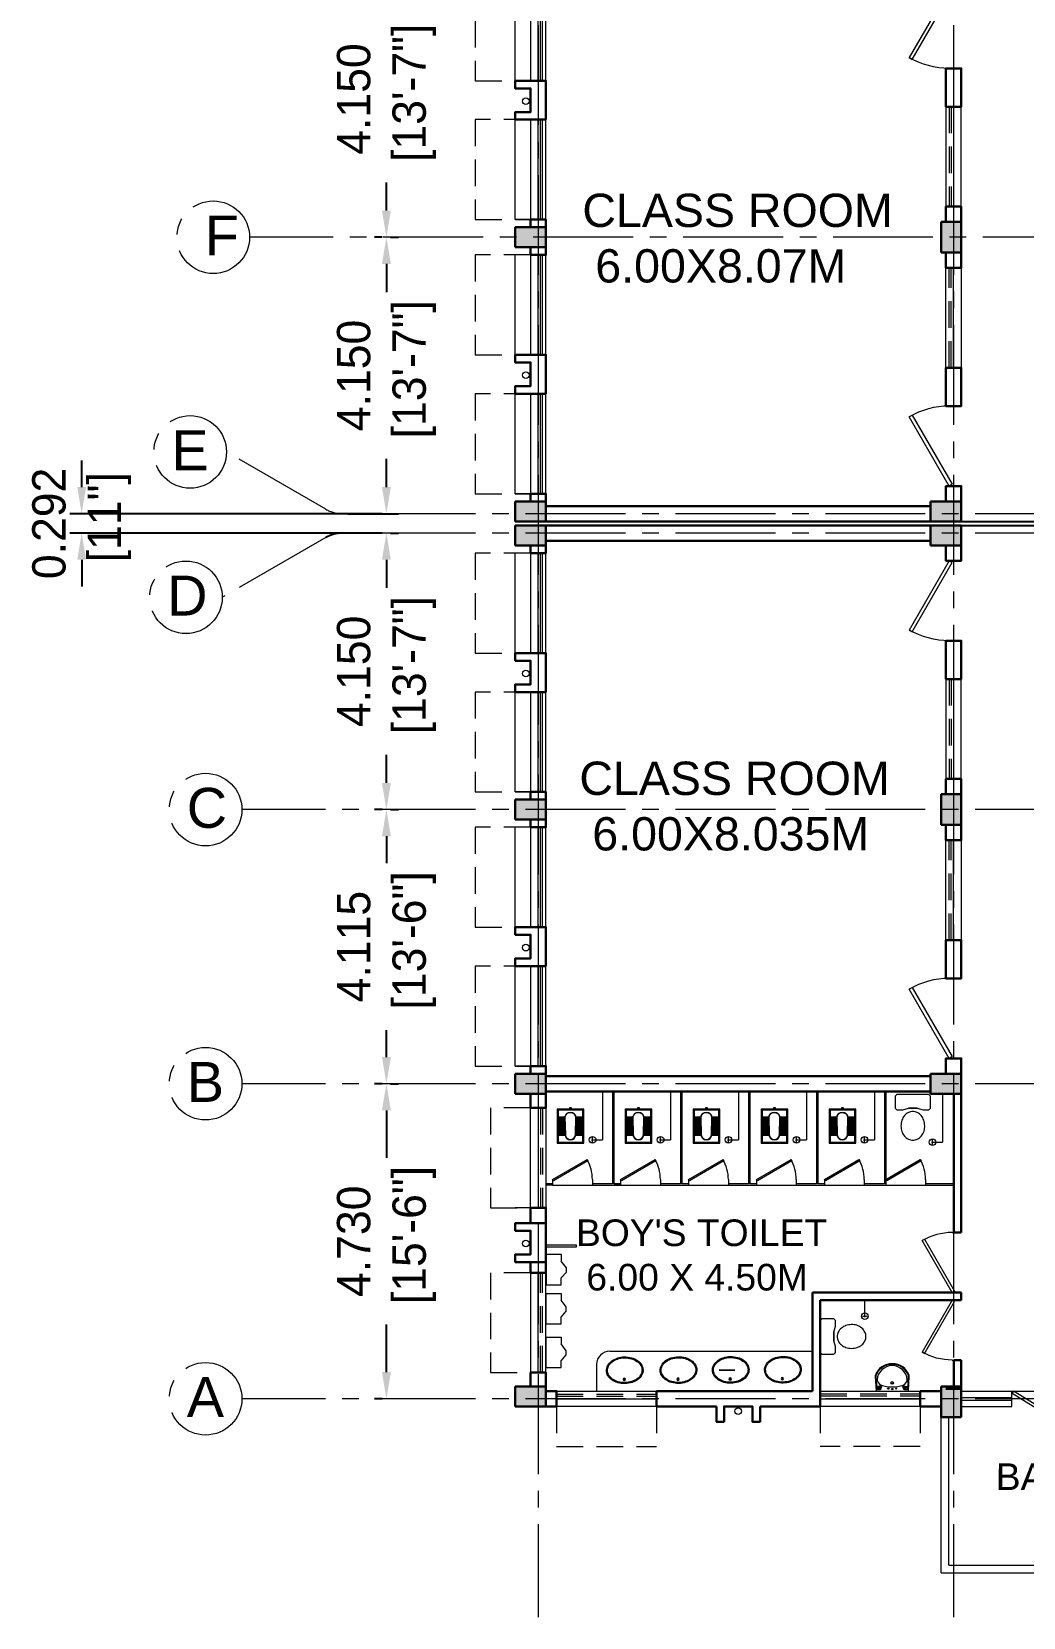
# Model space of a CAD drawing. Extents: x 1465 to 2206, y 779 to 1116.
# Drawn here: x 1886.03 to 1900.9, y 879.68 to 903.49 of the extents above; entities that cross this region are included whole.
import ezdxf

# ---------------------------------------------------------------- set-up
doc = ezdxf.new("R2010")
doc.units = 0
doc.header["$LTSCALE"] = 40
doc.header["$MEASUREMENT"] = 0
doc.header["$PDMODE"] = 32
doc.header["$PDSIZE"] = 0.02
doc.linetypes.add('CENTER2', pattern=[1.125, 0.75, -0.125, 0.125, -0.125])
doc.linetypes.add('DASHED', pattern=[0.75, 0.5, -0.25])
doc.layers.get('0').update_dxf_attribs({"linetype": 'CONTINUOUS'})
doc.layers.get('Defpoints').update_dxf_attribs({"linetype": 'CONTINUOUS'})
for name, color, linetype, lineweight in [('CLL LEV.', 252, 'CONTINUOUS', 18), ('COLUMN', 251, 'CONTINUOUS', 30), ('CUBICAL TOILET', 160, 'CONTINUOUS', 9), ('Door', 54, 'CONTINUOUS', 15), ('elevation', 1, 'CONTINUOUS', 13), ('FIXTURE', 13, 'CONTINUOUS', 9), ('Furniture', 13, 'CONTINUOUS', 13), ('PROJECTION', 32, 'DASHED', 13), ('Railing', 22, 'CONTINUOUS', 13), ('VENTILATOR', 6, 'DASHED', 13), ('Wall', 7, 'CONTINUOUS', 30), ('wall l', 7, 'CONTINUOUS', 15), ('Window', 150, 'CONTINUOUS', 13), ('Window-Wall', 7, 'CONTINUOUS', 13)]:
    doc.layers.add(name, color=color, linetype=linetype, lineweight=lineweight)
for name, color, linetype in [('Dim', 251, 'CONTINUOUS'), ('EXPANSION JOINT', 244, 'CONTINUOUS'), ('GRID', 4, 'CENTER2'), ('GRID TEXT', 142, 'CENTER2'), ('Hatch', 251, 'CONTINUOUS'), ('Text', 7, 'CONTINUOUS')]:
    doc.layers.add(name, color=color, linetype=linetype)
doc.styles.add('L120', font='simplex.shx', dxfattribs={"height": 3})
doc.styles.add('Tabrej', font='GOTHIC.TTF')
doc.styles.add('Tabrej.', font='GOTHIC.TTF', dxfattribs={"height": 1})
doc.dimstyles.new('Tabrej', dxfattribs={"dimtxt": 1.8, "dimasz": 1.2, "dimexe": 0.18, "dimexo": 0.0625, "dimgap": 0.09, "dimtad": 0, "dimzin": 0, "dimdsep": 46, "dimtxsty": 'Tabrej', "dimcen": 0.09, "dimclrd": 256, "dimclre": 256, "dimclrt": 7, "dimadec": 0, "dimazin": 0, "dimtfac": 1, "dimtofl": 0, "dimtmove": 0, "dimatfit": 3, "dimfxl": 0, "dimtolj": 1, "dimtzin": 0, "dimlwd": -1, "dimlwe": -1, "dimarcsym": 0})

# ---------------------------------------------------------------- blocks, each defined once
blk = doc.blocks.new('COLUMN 546')
at = {"layer": 'Hatch'}
h = blk.add_hatch(color=0, dxfattribs=at)
h.dxf.hatch_style = 1
h.paths.add_polyline_path([(0, 0), (0.3, 0), (0.3, 0.46), (0, 0.46)])
at = {"layer": 'COLUMN'}
for p, q in [((0.3, 0.46), (0, 0.46)), ((0, 0.46), (0, 0)), ((0.3, 0), (0.3, 0.46)), ((0, 0), (0.3, 0))]:
    blk.add_line(p, q, dxfattribs=at)
blk = doc.blocks.new('WINDOW 1')
at = {"layer": 'CLL LEV.'}
for p, q in [((0, -0.23), (0, -0.46)), ((1.5, -0.23), (1.5, -0.46)), ((0, -0.46), (1.5, -0.46))]:
    blk.add_line(p, q, dxfattribs=at)
at = {"layer": 'PROJECTION', "ltscale": 0.02}
for p, q in [((0, -1.06), (0, -0.23)), ((1.5, -0.23), (1.5, -1.06)), ((1.5, -1.06), (0, -1.06))]:
    blk.add_line(p, q, dxfattribs=at)
at = {"layer": 'Window'}
for p, q in [((0, -0.051), (1.5, -0.051)), ((0, -0.081), (1.5, -0.081))]:
    blk.add_line(p, q, dxfattribs=at)
at = {"layer": 'Window-Wall'}
for p, q in [((0, 0), (1.5, 0)), ((0, -0.23), (0, 0)), ((1.5, 0), (1.5, -0.23)), ((0, -0.115), (1.5, -0.115)), ((1.5, -0.23), (0, -0.23))]:
    blk.add_line(p, q, dxfattribs=at)
blk = doc.blocks.new('SHAFT2')
at = {"layer": 'FIXTURE'}
blk.add_circle((0.302, 0.307), 0.05, dxfattribs=at)
at = {"layer": 'Wall'}
blk.add_lwpolyline([(0, 0.585), (0.46, 0.585), (0.46, 0.47), (0.23, 0.47), (0.23, 0.115), (0.46, 0.115), (0.46, 0), (0, 0), (0, 0.585)], dxfattribs=at)
blk = doc.blocks.new('VENT 2')
at = {"layer": 'VENTILATOR', "ltscale": 0.02}
for p, q in [((0, 0.182), (1.5, 0.182)), ((0, 0.152), (1.5, 0.152))]:
    blk.add_line(p, q, dxfattribs=at)
at = {"layer": 'Window-Wall'}
for p, q in [((0, 0.23), (1.5, 0.23)), ((0, 0), (0, 0.23)), ((0, 0.115), (1.5, 0.115)), ((1.5, 0), (0, 0)), ((1.5, 0.23), (1.5, 0))]:
    blk.add_line(p, q, dxfattribs=at)
blk = doc.blocks.new('*U14')
for p, q in [((0, 0), (0, -6)), ((40, 0), (40, -6))]:
    blk.add_line(p, q)
blk.add_lwpolyline([(0, 0), (34.64, 20), (35.52, 18.48), (0.87, -1.52)], close=True)
blk.add_arc((0, 0), 40, 0, 30)
blk = doc.blocks.new('DOOR1')
at = {"layer": 'Door', "xscale": 0.0300000000000013, "yscale": 0.0300000000000013, "zscale": 0.0300000000000013}
blk.add_blockref('*U14', (0, 0.18), dxfattribs=at)
blk = doc.blocks.new('class 1')
at = {"layer": 'Wall'}
for points in [[(0.23, 0), (0, 0), (0, -0.23), (0.23, -0.23), (0.23, 0)], [(0.23, -1.43), (0, -1.43), (0, -2.005), (0.23, -2.005), (0.23, -1.43)], [(0.23, -3.505), (0, -3.505), (0, -3.735), (0.23, -3.735), (0.23, -3.505)]]:
    blk.add_lwpolyline(points, dxfattribs=at)
at = {"layer": 'Wall', "rotation": 270}
for name, p in [('DOOR1', (0, -0.23)), ('VENT 2', (0, -2.005))]:
    blk.add_blockref(name, p, dxfattribs=at)
blk = doc.blocks.new('*D77')
at = {"layer": 'Defpoints', "color": 0, "transparency": 16777216}
for p in [(-1.934, -20.69), (-1.934, -24.84), (-1.934, -24.84)]:
    blk.add_point(p, dxfattribs=at)
at = {"layer": 'Dim', "transparency": 16777216}
for p, q in [((-1.871, -20.69), (-1.754, -20.69)), ((-1.934, -21.09), (-1.934, -21.513)), ((-1.934, -24.44), (-1.934, -24.017)), ((-1.996, -24.84), (-2.114, -24.84))]:
    blk.add_line(p, q, dxfattribs=at)
for points in [[(-2.001, -21.09), (-1.867, -21.09), (-1.934, -20.69)], [(-2.001, -24.44), (-1.867, -24.44), (-1.934, -24.84)]]:
    blk.add_solid(points, dxfattribs=at)
at = {"layer": 'Dim', "color": 7, "transparency": 16777216, "insert": (-1.934, -22.765), "char_height": 0.5, "attachment_point": 5, "rotation": 90, "style": 'Tabrej'}
blk.add_mtext('\\A1;4.150\\P [13\'-7"]', dxfattribs=at)
blk = doc.blocks.new('*D78')
at = {"layer": 'Defpoints', "color": 0, "transparency": 16777216}
for p in [(-1.934, -24.84), (-2.576, -28.99), (-1.934, -28.99)]:
    blk.add_point(p, dxfattribs=at)
at = {"layer": 'Dim', "transparency": 16777216}
for p, q in [((-1.871, -24.84), (-1.754, -24.84)), ((-1.934, -25.24), (-1.934, -25.663)), ((-1.934, -28.59), (-1.934, -28.167)), ((-2.514, -28.99), (-1.754, -28.99))]:
    blk.add_line(p, q, dxfattribs=at)
for points in [[(-2.001, -25.24), (-1.867, -25.24), (-1.934, -24.84)], [(-2.001, -28.59), (-1.867, -28.59), (-1.934, -28.99)]]:
    blk.add_solid(points, dxfattribs=at)
at = {"layer": 'Dim', "color": 7, "transparency": 16777216, "insert": (-1.934, -26.915), "char_height": 0.5, "attachment_point": 5, "rotation": 90, "style": 'Tabrej'}
blk.add_mtext('\\A1;4.150\\P [13\'-7"]', dxfattribs=at)
blk = doc.blocks.new('*D79')
at = {"layer": 'Defpoints', "color": 0, "transparency": 16777216}
for p in [(-1.934, -28.99), (-6.506, -29.282), (-1.934, -29.282)]:
    blk.add_point(p, dxfattribs=at)
at = {"layer": 'Dim', "transparency": 16777216}
for p, q in [((-6.506, -28.59), (-6.506, -28.19)), ((-1.996, -28.99), (-6.686, -28.99)), ((-1.996, -29.282), (-6.686, -29.282)), ((-6.506, -29.682), (-6.506, -30.082))]:
    blk.add_line(p, q, dxfattribs=at)
for points in [[(-6.572, -28.59), (-6.439, -28.59), (-6.506, -28.99)], [(-6.572, -29.682), (-6.439, -29.682), (-6.506, -29.282)]]:
    blk.add_solid(points, dxfattribs=at)
at = {"layer": 'Dim', "color": 7, "transparency": 16777216, "insert": (-6.506, -29.136), "char_height": 0.5, "attachment_point": 5, "rotation": 90, "style": 'Tabrej'}
blk.add_mtext('\\A1;0.292\\P [11"]', dxfattribs=at)
blk = doc.blocks.new('*D80')
at = {"layer": 'Defpoints', "color": 0, "transparency": 16777216}
for p in [(-1.934, -29.282), (-1.934, -33.432), (-1.934, -33.432)]:
    blk.add_point(p, dxfattribs=at)
at = {"layer": 'Dim', "transparency": 16777216}
for p, q in [((-1.871, -29.282), (-1.754, -29.282)), ((-1.934, -29.682), (-1.934, -30.105)), ((-1.934, -33.032), (-1.934, -32.609)), ((-1.996, -33.432), (-2.114, -33.432))]:
    blk.add_line(p, q, dxfattribs=at)
for points in [[(-2.001, -29.682), (-1.867, -29.682), (-1.934, -29.282)], [(-2.001, -33.032), (-1.867, -33.032), (-1.934, -33.432)]]:
    blk.add_solid(points, dxfattribs=at)
at = {"layer": 'Dim', "color": 7, "transparency": 16777216, "insert": (-1.934, -31.357), "char_height": 0.5, "attachment_point": 5, "rotation": 90, "style": 'Tabrej'}
blk.add_mtext('\\A1;4.150\\P [13\'-7"]', dxfattribs=at)
blk = doc.blocks.new('*D81')
at = {"layer": 'Defpoints', "color": 0, "transparency": 16777216}
for p in [(-1.934, -33.432), (-1.934, -37.547), (-1.934, -37.547)]:
    blk.add_point(p, dxfattribs=at)
at = {"layer": 'Dim', "transparency": 16777216}
for p, q in [((-1.871, -33.432), (-1.754, -33.432)), ((-1.934, -33.832), (-1.934, -34.237)), ((-1.934, -37.147), (-1.934, -36.742)), ((-1.996, -37.547), (-2.114, -37.547))]:
    blk.add_line(p, q, dxfattribs=at)
for points in [[(-2.001, -33.832), (-1.867, -33.832), (-1.934, -33.432)], [(-2.001, -37.147), (-1.867, -37.147), (-1.934, -37.547)]]:
    blk.add_solid(points, dxfattribs=at)
at = {"layer": 'Dim', "color": 7, "transparency": 16777216, "insert": (-1.934, -35.489), "char_height": 0.5, "attachment_point": 5, "rotation": 90, "style": 'Tabrej'}
blk.add_mtext('\\A1;4.115\\P [13\'-6"]', dxfattribs=at)
blk = doc.blocks.new('*D82')
at = {"layer": 'Defpoints', "color": 0, "transparency": 16777216}
for p in [(-1.934, -37.547), (-1.934, -42.277), (-1.934, -42.277)]:
    blk.add_point(p, dxfattribs=at)
at = {"layer": 'Dim', "transparency": 16777216}
for p, q in [((-1.871, -37.547), (-1.754, -37.547)), ((-1.934, -37.947), (-1.934, -38.66)), ((-1.934, -41.877), (-1.934, -41.164)), ((-1.996, -42.277), (-2.114, -42.277))]:
    blk.add_line(p, q, dxfattribs=at)
for points in [[(-2.001, -37.947), (-1.867, -37.947), (-1.934, -37.547)], [(-2.001, -41.877), (-1.867, -41.877), (-1.934, -42.277)]]:
    blk.add_solid(points, dxfattribs=at)
at = {"layer": 'Dim', "color": 7, "transparency": 16777216, "insert": (-1.934, -39.912), "char_height": 0.5, "attachment_point": 5, "rotation": 90, "style": 'Tabrej'}
blk.add_mtext('\\A1;4.730\\P [15\'-6"]', dxfattribs=at)
blk = doc.blocks.new('RSA BASIN 9')
for points in [[(-0.1, -16.2, 0.340881), (10.04, -9, 0.074195), (10.06, -8.89), (9.53, 0), (-9.54, 0), (-10.02, -8.77, 0.082611), (-9.96, -9.15, 0.330812), (-0.1, -16.2)], [(0, -15.03, 0.391482), (8.86, -6.67, 0.252869), (6.53, -3.51, 0.087242), (0.02, -2.46, 0.079484), (-6.53, -3.51, 0.2542), (-8.82, -6.67, 0.39026), (0, -15.03)], [(-8.57, -1.96, -0.907437), (-8.45, -1.81), (-7.52, -2.57, -0.907437), (-7.64, -2.72)], [(-8.2, -1.64, -0.907437), (-8.07, -1.49), (-7.14, -2.25, -0.907437), (-7.27, -2.4)], [(-7.82, -1.32, -0.907437), (-7.7, -1.17), (-6.77, -1.93, -0.907437), (-6.89, -2.08)], [(7.82, -1.32, 0.907437), (7.7, -1.17), (6.77, -1.93, 0.907437), (6.89, -2.08)], [(8.2, -1.64, 0.907437), (8.07, -1.49), (7.14, -2.25, 0.907437), (7.27, -2.4)], [(8.57, -1.96, 0.907437), (8.45, -1.81), (7.52, -2.57, 0.907437), (7.64, -2.72)]]:
    blk.add_lwpolyline(points, format="xyb", close=True)
for points in [[(-5.93, -3.31), (-6.16, -2.95, -0.183787), (-6.22, -2.68, 0.126662), (-6.25, -2.43), (-6.59, -1.44, 0.35453), (-7.05, -0.98), (-8.75, -0.98, 0.414214), (-9.14, -1.37), (-9.56, -9.09, 0.329849), (-0.07, -15.81, 0.338736), (9.65, -8.94, 0.075632), (9.66, -8.82), (9.14, -1.37, 0.414214), (8.75, -0.98), (7.05, -0.98, 0.35453), (6.59, -1.44), (6.25, -2.43, 0.126662), (6.22, -2.68, -0.183787), (6.16, -2.95), (5.93, -3.31)], [(-6.18, -3.39), (-6.24, -3.29, 0.220542), (-6.52, -3.11), (-8.75, -2.78, -0.361119), (-9.19, -2.35)], [(6.18, -3.39), (6.24, -3.29, -0.220542), (6.52, -3.11), (8.75, -2.78, 0.358803), (9.21, -2.33, 0.358803)]]:
    blk.add_lwpolyline(points, format="xyb")
for centre, radius in [((-2.35, -1.56), 0.399), ((0, -4.82), 0.771), ((0, -4.82), 0.602), ((0, -1.23), 0.399), ((2.28, -1.51), 0.399)]:
    blk.add_circle(centre, radius)
blk = doc.blocks.new('Door - Left Hung 36 in.')
blk.add_lwpolyline([(0.75, -1.3), (0, 0), (31.18, 18), (31.93, 16.7)], close=True)
blk.add_arc((0, 0), 36, 0, 37.31013)
blk = doc.blocks.new('RSA CL6')
for p, q in [((5.51, 3.48), (5.51, 7.28)), ((5.91, 3.47), (5.91, 7.28)), ((6.3, 3.46), (6.3, 7.28)), ((6.69, 3.45), (6.69, 7.28)), ((7.09, 3.44), (7.09, 7.28)), ((7.48, 3.43), (7.48, 7.28)), ((7.87, 3.42), (7.87, 7.28)), ((8.27, 3.41), (8.27, 7.28)), ((8.66, 3.4), (8.66, 7.28)), ((9.06, 3.39), (9.06, 7.28)), ((9.45, 3.38), (9.45, 7.28)), ((9.84, 3.37), (9.84, 7.28)), ((10.24, 3.36), (10.24, 7.28)), ((10.63, 3.35), (10.63, 7.28)), ((11.02, 3.34), (11.02, 7.28)), ((11.42, 3.33), (11.42, 7.28)), ((11.81, 3.32), (11.81, 7.28)), ((12.2, 3.31), (12.2, 7.28)), ((12.6, 3.31), (12.6, 7.28)), ((12.99, 3.3), (12.99, 7.28)), ((13.39, 3.29), (13.39, 7.28)), ((13.78, 3.28), (13.78, 7.28)), ((14.17, 3.27), (14.17, 7.28)), ((14.57, 3.26), (14.57, 7.28)), ((14.96, 3.25), (14.96, 7.28)), ((15.35, 3.24), (15.35, 7.28)), ((15.75, 3.23), (15.75, 7.28)), ((16.14, 3.22), (16.14, 7.28)), ((16.14, 7.28), (16.14, 3.22)), ((5.51, -7.28), (5.51, -3.47)), ((5.91, -7.28), (5.91, -3.45)), ((6.3, -7.28), (6.3, -3.44)), ((6.69, -7.28), (6.69, -3.43)), ((7.09, -7.28), (7.09, -3.42)), ((7.48, -7.28), (7.48, -3.41)), ((7.87, -7.28), (7.87, -3.4)), ((8.27, -7.28), (8.27, -3.39)), ((8.66, -7.28), (8.66, -3.38)), ((9.06, -7.28), (9.06, -3.37)), ((9.45, -7.28), (9.45, -3.36)), ((9.84, -7.28), (9.84, -3.34)), ((10.24, -7.28), (10.24, -3.33)), ((10.63, -7.28), (10.63, -3.32)), ((11.02, -7.28), (11.02, -3.31)), ((11.42, -7.28), (11.42, -3.3)), ((11.81, -7.28), (11.81, -3.29)), ((12.2, -7.28), (12.2, -3.28)), ((12.6, -7.28), (12.6, -3.27)), ((12.99, -7.28), (12.99, -3.26)), ((13.39, -7.28), (13.39, -3.24)), ((13.78, -7.28), (13.78, -3.23)), ((14.17, -7.28), (14.17, -3.22)), ((14.57, -7.28), (14.57, -3.21)), ((14.96, -7.28), (14.96, -3.2)), ((15.35, -7.28), (15.35, -3.19)), ((15.75, -7.28), (15.75, -3.18)), ((16.14, -3.17), (16.14, -7.28)), ((16.14, -7.28), (16.14, -3.17))]:
    blk.add_line(p, q)
blk.add_lwpolyline([(0.79, -0.59), (0, -0.59), (0, 0.59), (0.79, 0.59)])
for points in [[(0.79, 7.87), (20.87, 7.87), (20.87, -7.87), (0.79, -7.87)], [(1.38, 7.28), (20.28, 7.28), (20.28, -7.28), (1.38, -7.28)]]:
    blk.add_lwpolyline(points, close=True)
for points in [[(5.51, 3.48), (16.14, 3.22, -0.899983), (16.14, -3.17), (5.54, -3.47, -0.799392)], [(5.53, 3.28), (16.13, 3.02, -0.897689), (16.12, -2.97), (5.56, -3.27, -0.793494), (5.53, 3.28)]]:
    blk.add_lwpolyline(points, format="xyb", close=True)
blk = doc.blocks.new('ENGLISH SHEET')
at = {"layer": 'FIXTURE'}
for p, q in [((4663.798, 251.204), (4663.773, 251.179)), ((4663.773, 251.179), (4663.773, 250.696)), ((4663.976, 251.204), (4663.798, 251.204)), ((4664.002, 251.179), (4663.976, 251.204)), ((4664.002, 251.09), (4664.002, 251.179)), ((4663.976, 251.001), (4664.002, 251.09)), ((4663.976, 250.874), (4663.976, 251.001)), ((4663.976, 251.001), (4663.976, 250.874)), ((4663.773, 250.696), (4663.798, 250.67)), ((4663.798, 250.67), (4663.976, 250.67)), ((4664.002, 250.785), (4663.976, 250.874)), ((4663.976, 250.67), (4664.002, 250.696)), ((4664.002, 250.696), (4664.002, 250.785))]:
    blk.add_line(p, q, dxfattribs=at)
blk.add_lwpolyline([(4664.459, 250.937, 0.117036), (4664.443, 251.003, 0.104338), (4664.396, 251.063, 0.09029), (4664.321, 251.105, 0.09898), (4664.243, 251.115, 0.08237), (4664.159, 251.101, 0.09029), (4664.09, 251.063, 0.104338), (4664.043, 251.003, 0.117036), (4664.027, 250.937, 0.117036), (4664.043, 250.871, 0.104338), (4664.09, 250.811, 0.09029), (4664.159, 250.773, 0.08237), (4664.243, 250.759, 0.08237), (4664.327, 250.773, 0.09029), (4664.396, 250.811, 0.104338), (4664.443, 250.871, 0.117036)], format="xyb", close=True, dxfattribs=at)
blk = doc.blocks.new('RSA BASIN 2')
for points in [[(10.67, -8.12, 0.12976), (9.97, -5.22, 0.106426), (7.61, -2.47, 0.084431), (4.27, -0.72, 0.073534), (0, 0, 0.073534), (-4.29, -0.55, 0.084431), (-7.7, -2.16, 0.106426), (-10.17, -4.82, 0.12976), (-10.98, -7.69, 0.12976), (-10.28, -10.59, 0.106426), (-7.92, -13.34, 0.084431), (-4.58, -15.09, 0.073534), (-0.31, -15.81, 0.073534), (3.98, -15.26, 0.084431), (7.39, -13.64, 0.106426), (9.85, -10.99, 0.12976)], [(10.08, -7.9, 0.119977), (9.45, -5.5, 0.106426), (7.25, -2.94, 0.084431), (4.08, -1.28, 0.073534), (-0.01, -0.59, 0.073534), (-4.13, -1.12, 0.084431), (-7.36, -2.65, 0.106426), (-9.66, -5.12, 0.12976), (-10.39, -7.7, 0.009633), (-10.39, -7.9, 0.119977), (-9.76, -10.31, 0.106426), (-7.57, -12.87, 0.084431), (-4.4, -14.53, 0.073534), (-0.3, -15.22, 0.073534), (3.82, -14.69, 0.084431), (7.05, -13.16, 0.106426), (9.35, -10.69, 0.12976), (10.08, -8.11, 0.009633)]]:
    blk.add_lwpolyline(points, format="xyb", close=True)
for radius in [0.7, 0.479]:
    blk.add_circle((-0.47, -2.53), radius)
blk = doc.blocks.new('Urinal 1')
for p, q in [((0, 9), (9, 9)), ((0, 9), (0, -9)), ((9, 9), (9, 5)), ((12, 1), (9, 5)), ((12, -1.5), (12, 1)), ((0, -9), (9, -9)), ((9, -5), (12, -1.5)), ((9, -9), (9, -5))]:
    blk.add_line(p, q)
blk = doc.blocks.new('GTREY')
at = {"layer": 'GRID', "lineweight": 18, "ltscale": 0.05}
for p, q in [((0.345, 5.343), (0.345, -45.5572)), ((6.575, 5.343), (6.575, -45.5572)), ((71.5166, -24.84), (-3.9873, -24.84)), ((-2.8441, -28.923), (-4.3333, -28.0632)), ((71.4016, -28.99), (-2.5941, -28.99)), ((-2.8441, -29.349), (-4.3966, -30.2453)), ((71.4016, -29.282), (-2.5941, -29.282)), ((71.4016, -33.4319), (-4.1023, -33.4319)), ((71.4016, -37.5469), (-4.1023, -37.5469)), ((71.4016, -42.277), (-4.1023, -42.277))]:
    blk.add_line(p, q, dxfattribs=at)
for centre, start, end in [((-2.5941, -28.49), 240, 270), ((-2.5941, -29.782), 90, 120)]:
    blk.add_arc(centre, 0.5, start, end, dxfattribs=at)
at = {"layer": 'GRID TEXT', "linetype": 'ByBlock', "lineweight": 20, "ltscale": 0.05}
for centre in [(-4.5321, -24.84), (-4.8781, -28.0632), (-4.9413, -30.2453), (-4.6471, -33.4319), (-4.6471, -37.5469), (-4.6471, -42.277)]:
    blk.add_circle(centre, 0.5447, dxfattribs=at)
at = {"layer": 'Hatch'}
blk.add_arc((-2.5941, -29.782), 0.5, 90, 120, dxfattribs=at)
at = {"layer": 'GRID TEXT', "lineweight": 18, "ltscale": 0.05, "char_height": 0.6, "attachment_point": 1, "style": 'Tabrej.'}
for s, insert in [('{\\fArial|b0|i0|c0|p34;F}', (-4.6575, -24.5139)), ('{\\fArial|b0|i0|c0|p34;E}', (-5.1601, -27.7371)), ('{\\fArial|b0|i0|c0|p34;D}', (-5.2233, -29.9191)), ('{\\fArial|b0|i0|c0|p34;C}', (-4.9291, -33.1058)), ('{\\fArial|b0|i0|c0|p34;B}', (-4.9291, -37.2208)), ('{\\fArial|b0|i0|c0|p34;A}', (-4.9291, -41.9509))]:
    blk.add_mtext_dynamic_manual_height_columns(s, width=2.477927, gutter_width=5, heights=[0], dxfattribs=dict(at, insert=insert))
at = {"layer": 'Dim'}
for base, p1, p2, picture, middle in [((-1.9339, -24.84), (-1.9339, -20.69), (-1.9339, -24.84), '*D77', (-1.9339, -22.765)), ((-1.9339, -28.99), (-1.9339, -24.84), (-2.5765, -28.99), '*D78', (-1.9339, -26.915)), ((-1.9339, -33.4319), (-1.9339, -29.282), (-1.9339, -33.4319), '*D80', (-1.9339, -31.357)), ((-1.9339, -37.5469), (-1.9339, -33.4319), (-1.9339, -37.5469), '*D81', (-1.9339, -35.4894)), ((-1.9339, -42.277), (-1.9339, -37.5469), (-1.9339, -42.277), '*D82', (-1.9339, -39.912))]:
    dim = blk.add_linear_dim(base=base, p1=p1, p2=p2, angle=90, text='<>\\P[]', dimstyle='Tabrej', override={"dimtxt": 0.5, "dimasz": 0.4, "dimdec": 3}, dxfattribs=at)
    dim.commit()
    dim.dimension.update_dxf_attribs({"geometry": picture, "text_midpoint": middle})
dim = blk.add_linear_dim(base=(-6.5058, -29.282), p1=(-1.9339, -28.99), p2=(-1.9339, -29.282), angle=90, text='<>\\P[]', dimstyle='Tabrej', override={"dimtxt": 0.5, "dimasz": 0.4, "dimdec": 3}, dxfattribs=at)
dim.commit()
dim.dimension.update_dxf_attribs({"geometry": '*D79', "text_midpoint": (-6.5058, -29.136), "dimtype": 128})

msp = doc.modelspace()

# ---------------------------------------------------------------- linework, layer by layer
at = {"color": 2}
msp.add_line((1896.339, 883.3977), (1896.5723, 883.3954), dxfattribs=at)
at = {"layer": 'CLL LEV.'}
for p, q in [((1893.5108, 887.5444), (1893.2808, 887.5444)), ((1893.5108, 887.5444), (1893.2808, 887.5444)), ((1893.5108, 885.8319), (1893.2808, 885.8319)), ((1893.5108, 883.1494), (1893.2808, 883.1494))]:
    msp.add_line(p, q, dxfattribs=at)
at = {"layer": 'CUBICAL TOILET', "ltscale": 0.01}
for p, q in [((1894.7408, 887.5794), (1894.7408, 886.1891)), ((1894.7608, 887.5794), (1894.7608, 886.1891)), ((1895.7608, 887.5794), (1895.7608, 886.1891)), ((1895.7808, 887.5794), (1895.7808, 886.1891)), ((1896.7808, 887.5794), (1896.7808, 886.1891)), ((1896.7808, 887.5794), (1896.7808, 886.1891)), ((1896.8008, 887.5794), (1896.8008, 886.1891)), ((1896.8008, 887.5794), (1896.8008, 886.1891)), ((1897.8008, 887.5794), (1897.8008, 886.1891)), ((1897.8008, 887.5794), (1897.8008, 886.1891)), ((1897.8208, 887.5794), (1897.8208, 886.1891)), ((1897.8208, 887.5794), (1897.8208, 886.1891)), ((1898.8208, 887.5794), (1898.8208, 886.1891)), ((1898.8408, 887.5794), (1898.8408, 886.1691)), ((1899.8608, 887.5444), (1899.8608, 886.1891)), ((1899.8608, 887.5444), (1899.8608, 886.1891)), ((1893.8408, 886.1891), (1893.7408, 886.1891)), ((1893.8408, 886.1891), (1893.8408, 886.1691)), ((1894.7408, 886.1891), (1894.4372, 886.1891)), ((1894.4372, 886.1891), (1894.4372, 886.1691)), ((1894.8608, 886.1891), (1894.7608, 886.1891)), ((1894.8608, 886.1891), (1894.7608, 886.1891)), ((1894.8608, 886.1891), (1894.8608, 886.1691)), ((1894.8608, 886.1891), (1894.8608, 886.1691)), ((1895.7608, 886.1891), (1895.4572, 886.1891)), ((1895.4572, 886.1891), (1895.4572, 886.1691)), ((1895.4572, 886.1891), (1895.4572, 886.1691)), ((1895.7608, 886.1891), (1895.7575, 886.1891)), ((1895.8808, 886.1891), (1895.7808, 886.1891)), ((1895.8808, 886.1891), (1895.8808, 886.1691)), ((1895.8808, 886.1891), (1895.8808, 886.1691)), ((1896.7808, 886.1891), (1896.4772, 886.1891)), ((1896.4772, 886.1891), (1896.4772, 886.1691)), ((1896.4772, 886.1891), (1896.4772, 886.1691)), ((1896.7808, 886.1891), (1896.7775, 886.1891)), ((1896.9008, 886.1891), (1896.8008, 886.1891)), ((1896.9008, 886.1891), (1896.9008, 886.1691)), ((1896.9008, 886.1891), (1896.9008, 886.1691)), ((1897.8008, 886.1891), (1897.4972, 886.1891)), ((1897.4972, 886.1891), (1897.4972, 886.1691)), ((1897.4972, 886.1891), (1897.4972, 886.1691)), ((1897.8008, 886.1891), (1897.7975, 886.1891)), ((1897.9208, 886.1891), (1897.8208, 886.1891)), ((1897.9208, 886.1891), (1897.9208, 886.1691)), ((1897.9208, 886.1891), (1897.9208, 886.1691)), ((1898.8208, 886.1891), (1898.5172, 886.1891)), ((1898.5172, 886.1891), (1898.5172, 886.1691)), ((1898.5172, 886.1891), (1898.5172, 886.1691)), ((1898.8208, 886.1891), (1898.8175, 886.1891)), ((1898.8208, 886.1891), (1898.8175, 886.1891)), ((1899.8609, 886.1891), (1899.4372, 886.1891)), ((1899.4372, 886.1891), (1899.4372, 886.1691)), ((1899.4372, 886.1891), (1899.4372, 886.1691)), ((1899.7408, 886.1891), (1899.7375, 886.1891)), ((1893.8408, 886.1691), (1893.7408, 886.1691)), ((1894.4372, 886.1691), (1894.8608, 886.1691)), ((1894.8608, 886.1691), (1894.7608, 886.1691)), ((1895.4572, 886.1691), (1895.8808, 886.1691)), ((1896.4772, 886.1691), (1897.0808, 886.1691)), ((1897.4972, 886.1691), (1898.1008, 886.1691)), ((1898.5172, 886.1691), (1898.8408, 886.1691)), ((1899.4372, 886.1691), (1899.8609, 886.1691))]:
    msp.add_line(p, q, dxfattribs=at)
at = {"layer": 'Door'}
for p, q in [((1893.8408, 886.1691), (1894.4372, 886.1691)), ((1894.8608, 886.1691), (1895.4572, 886.1691)), ((1895.8808, 886.1691), (1896.4772, 886.1691)), ((1896.9008, 886.1691), (1897.4972, 886.1691)), ((1897.9208, 886.1691), (1898.5172, 886.1691)), ((1898.8408, 886.1691), (1899.4372, 886.1691)), ((1900.7328, 883.0794), (1902.5615, 883.0794))]:
    msp.add_line(p, q, dxfattribs=at)
at = {"layer": 'EXPANSION JOINT', "linetype": 'ByBlock', "ltscale": 0.05}
for p, q in [((1899.9708, 896.1364), (1903.3208, 896.1364)), ((1899.9708, 896.0744), (1903.3208, 896.0744))]:
    msp.add_line(p, q, dxfattribs=at)
at = {"layer": 'FIXTURE'}
for p, q in [((1894.7005, 883.6794), (1897.7408, 883.6794)), ((1894.5005, 883.4794), (1894.5005, 883.0794))]:
    msp.add_line(p, q, dxfattribs=at)
msp.add_lwpolyline([(1894.1979, 885.2691), (1893.7408, 885.2691), (1893.7408, 885.2441), (1894.1979, 885.2441)], close=True, dxfattribs=at)
msp.add_circle((1896.6258, 882.7777), 0.05, dxfattribs=at)
msp.add_arc((1894.7005, 883.4794), 0.2, 90, 180, dxfattribs=at)
at = {"layer": 'Furniture', "ltscale": 0.05}
for p, q in [((1894.5909, 887.5794), (1894.5908, 886.8517)), ((1895.6108, 887.5794), (1895.6108, 886.8517)), ((1896.6308, 887.5794), (1896.6308, 886.8517)), ((1897.6508, 887.5794), (1897.6508, 886.8517)), ((1898.6708, 887.5794), (1898.6708, 886.8517)), ((1899.6908, 887.5444), (1899.6908, 886.8167)), ((1894.4408, 886.8175), (1894.4408, 886.8858)), ((1895.4608, 886.8175), (1895.4608, 886.8858)), ((1896.4808, 886.8175), (1896.4808, 886.8858)), ((1897.5008, 886.8175), (1897.5008, 886.8858)), ((1898.5208, 886.8175), (1898.5208, 886.8858)), ((1894.425, 886.8517), (1894.5908, 886.8517)), ((1895.445, 886.8517), (1895.6108, 886.8517)), ((1896.4649, 886.8517), (1896.6308, 886.8517)), ((1897.4849, 886.8517), (1897.6508, 886.8517)), ((1898.5049, 886.8517), (1898.6708, 886.8517)), ((1899.5249, 886.8167), (1899.6908, 886.8167)), ((1899.5408, 886.7825), (1899.5408, 886.8508)), ((1898.5247, 884.1898), (1898.5247, 884.4453)), ((1898.4905, 884.2057), (1898.5588, 884.2057))]:
    msp.add_line(p, q, dxfattribs=at)
for centre in [(1894.4408, 886.8517), (1895.4608, 886.8517), (1896.4808, 886.8517), (1897.5008, 886.8517), (1898.5208, 886.8517), (1899.5408, 886.8167), (1898.5247, 884.2057)]:
    msp.add_circle(centre, 0.05, dxfattribs=at)
at = {"layer": 'PROJECTION', "ltscale": 0.02}
for p, q in [((1893.5108, 887.3319), (1892.9108, 887.3319)), ((1892.9108, 887.3319), (1892.9108, 885.8319)), ((1892.9108, 885.8319), (1893.5108, 885.8319)), ((1892.9108, 884.8569), (1892.9108, 883.3569)), ((1893.5108, 884.8569), (1892.9108, 884.8569)), ((1892.9108, 883.3569), (1893.5108, 883.3569)), ((1893.9008, 882.8494), (1893.9008, 882.2494)), ((1895.4008, 882.8494), (1895.4008, 882.2494)), ((1897.8558, 882.8494), (1897.8558, 882.2494)), ((1899.3558, 882.8494), (1899.3558, 882.2494)), ((1893.9008, 882.2494), (1895.4008, 882.2494)), ((1899.3558, 882.2494), (1897.8558, 882.2494))]:
    msp.add_line(p, q, dxfattribs=at)
at = {"layer": 'Railing'}
msp.add_line((1899.6708, 883.138), (1899.6708, 883.088), dxfattribs=at)
at = {"layer": 'VENTILATOR', "ltscale": 0.02}
for p, q in [((1893.6599, 887.3319), (1893.6599, 885.8319)), ((1893.6899, 887.3319), (1893.6899, 885.8319)), ((1893.6599, 883.3569), (1893.6599, 884.8569)), ((1893.6899, 883.3569), (1893.6899, 884.8569)), ((1897.8558, 883.0369), (1899.3558, 883.0369)), ((1897.8558, 883.0069), (1899.3558, 883.0069))]:
    msp.add_line(p, q, dxfattribs=at)
at = {"layer": 'Wall'}
for p, q in [((1899.5108, 896.3664), (1893.7408, 896.3664)), ((1899.5108, 896.1364), (1893.7408, 896.1364)), ((1899.5108, 896.0744), (1893.7408, 896.0744)), ((1899.5108, 895.8444), (1893.7408, 895.8444)), ((1899.5108, 887.8094), (1893.7408, 887.8094)), ((1893.7408, 887.8094), (1899.5108, 887.8094)), ((1899.5108, 887.8094), (1893.7408, 887.8094)), ((1899.5108, 887.8094), (1893.7408, 887.8094)), ((1899.5108, 887.5794), (1893.7408, 887.5794)), ((1893.7408, 887.5794), (1899.5108, 887.5794)), ((1899.5108, 887.5794), (1893.7408, 887.5794)), ((1899.5108, 887.5794), (1893.7408, 887.5794)), ((1899.8608, 883.545), (1899.9708, 883.545)), ((1899.7408, 883.1144), (1899.9708, 883.1144))]:
    msp.add_line(p, q, dxfattribs=at)
at = {"layer": 'Wall', "ltscale": 0.05}
for p, q in [((1899.8608, 887.5444), (1899.8609, 885.4603)), ((1899.9708, 887.5444), (1899.9708, 885.4603)), ((1899.9708, 885.4603), (1899.8609, 885.4603)), ((1897.7408, 884.5603), (1897.7408, 883.0794)), ((1899.9708, 884.5603), (1897.7408, 884.5603)), ((1899.9708, 884.5603), (1899.861, 884.5603)), ((1899.9708, 884.5603), (1899.9708, 884.4453)), ((1897.8558, 884.4453), (1897.8558, 882.8494)), ((1899.9708, 884.4453), (1897.8558, 884.4453)), ((1899.8608, 883.1494), (1899.8608, 883.545)), ((1899.9708, 883.1494), (1899.9708, 883.545))]:
    msp.add_line(p, q, dxfattribs=at)
at = {"layer": 'Wall'}
for points in [[(1893.5108, 900.5514), (1893.5108, 900.6664), (1893.7408, 900.6664), (1893.7408, 900.5514), (1893.5108, 900.5514)], [(1893.5108, 900.6664), (1893.5108, 900.5514), (1893.7408, 900.5514), (1893.7408, 900.6664), (1893.5108, 900.6664)], [(1893.5108, 900.2514), (1893.5108, 900.1364), (1893.7408, 900.1364), (1893.7408, 900.2514), (1893.5108, 900.2514)], [(1893.5108, 896.4364), (1893.5108, 896.5514), (1893.7408, 896.5514), (1893.7408, 896.4364), (1893.5108, 896.4364)], [(1893.5108, 896.5514), (1893.5108, 896.4364), (1893.7408, 896.4364), (1893.7408, 896.5514), (1893.5108, 896.5514)], [(1893.5108, 895.7744), (1893.5108, 895.6594), (1893.7408, 895.6594), (1893.7408, 895.7744), (1893.5108, 895.7744)], [(1893.5108, 891.9594), (1893.5108, 892.0744), (1893.7408, 892.0744), (1893.7408, 891.9594), (1893.5108, 891.9594)], [(1893.5108, 892.0744), (1893.5108, 891.9594), (1893.7408, 891.9594), (1893.7408, 892.0744), (1893.5108, 892.0744)], [(1893.5108, 891.6594), (1893.5108, 891.5444), (1893.7408, 891.5444), (1893.7408, 891.6594), (1893.5108, 891.6594)], [(1893.5108, 887.8444), (1893.5108, 887.9594), (1893.7408, 887.9594), (1893.7408, 887.8444), (1893.5108, 887.8444)], [(1893.5108, 887.9594), (1893.5108, 887.8444), (1893.7408, 887.8444), (1893.7408, 887.9594), (1893.5108, 887.9594)], [(1893.5108, 887.5394), (1893.5108, 887.3319), (1893.7408, 887.3319), (1893.7408, 887.5444), (1893.5108, 887.5444)], [(1893.5108, 887.4244), (1893.5108, 887.5444), (1893.7408, 887.5444), (1893.7408, 887.3319), (1893.5108, 887.3319)], [(1898.1408, 887.5794), (1895.5008, 887.5794)], [(1893.5108, 885.6019), (1893.5108, 885.8319), (1893.7408, 885.8319), (1893.7408, 885.6019), (1893.5108, 885.6019)], [(1893.5108, 885.0169), (1893.5108, 884.8569), (1893.7408, 884.8569), (1893.7408, 885.0169), (1893.5108, 885.0169)], [(1893.5108, 883.1494), (1893.5108, 883.3569), (1893.7408, 883.3569), (1893.7408, 883.1494), (1893.5108, 883.1494)], [(1893.5108, 883.2644), (1893.5108, 883.1494), (1893.7408, 883.1494), (1893.7408, 883.3569), (1893.5108, 883.3569)], [(1893.7408, 883.0794), (1893.7408, 882.8494), (1893.9008, 882.8494), (1893.9008, 883.0794), (1893.7408, 883.0794)], [(1895.4008, 883.0794), (1895.4008, 882.8494), (1896.2983, 882.8494)], [(1897.7408, 883.0794), (1895.4008, 883.0794)], [(1899.3558, 883.0794), (1899.3558, 882.8494), (1899.6708, 882.8494), (1899.6708, 883.0794), (1899.3558, 883.0794)], [(1896.9533, 882.8494), (1896.9533, 882.6194), (1896.8383, 882.6194), (1896.8383, 882.8494), (1896.4133, 882.8494), (1896.4133, 882.6194), (1896.2983, 882.6194), (1896.2983, 882.8494)], [(1896.9533, 882.8494), (1897.8558, 882.8494), (1897.8558, 882.8494)]]:
    msp.add_lwpolyline(points, dxfattribs=at)
at = {"layer": 'wall l', "ltscale": 0.02}
for p, q in [((1899.6709, 880.3494), (1899.6708, 882.6894)), ((1899.7859, 880.4644), (1899.7858, 882.6894)), ((1899.7859, 880.4644), (1903.5058, 880.4644)), ((1899.6709, 880.3494), (1903.6208, 880.3494))]:
    msp.add_line(p, q, dxfattribs=at)
at = {"layer": 'Window', "ltscale": 0.05}
for p, q in [((1899.9708, 883.0794), (1900.7328, 883.0794)), ((1900.7328, 882.8494), (1900.7328, 883.0794)), ((1900.7328, 882.98), (1899.9708, 882.98)), ((1900.7328, 882.9383), (1899.9708, 882.9383)), ((1899.9708, 882.8494), (1900.7328, 882.8494))]:
    msp.add_line(p, q, dxfattribs=at)
at = {"layer": 'Window-Wall'}
for p, q in [((1893.5108, 885.8319), (1893.5108, 887.3319)), ((1893.5108, 887.3319), (1893.7408, 887.3319)), ((1893.6258, 887.3319), (1893.6258, 885.8319)), ((1893.7408, 887.3319), (1893.7408, 885.8319)), ((1893.5108, 884.8569), (1893.5108, 883.3569)), ((1893.6258, 883.3569), (1893.6258, 884.8569)), ((1893.7408, 883.3569), (1893.7408, 884.8569)), ((1893.5108, 883.3569), (1893.7408, 883.3569)), ((1897.8558, 883.0794), (1899.3558, 883.0794)), ((1893.8558, 882.8494), (1893.7408, 882.8494)), ((1895.4008, 882.8494), (1895.5158, 882.8494)), ((1899.3558, 882.8494), (1897.8508, 882.8494)), ((1897.8558, 882.9644), (1899.3558, 882.9644)), ((1899.2783, 882.8494), (1899.2333, 882.8494))]:
    msp.add_line(p, q, dxfattribs=at)

# ---------------------------------------------------------------- block references
at = {"linetype": 'ByBlock', "xscale": -1}
for p in [(1899.9708, 904.3664), (1899.9708, 895.7744)]:
    msp.add_blockref('class 1', p, dxfattribs=at)
at = {"linetype": 'ByBlock', "rotation": 180}
for p in [(1899.9708, 896.4364), (1899.9708, 887.8444)]:
    msp.add_blockref('class 1', p, dxfattribs=at)
at = {"layer": 'CLL LEV.', "extrusion": (0, 0, -1), "zscale": -1, "rotation": 90}
for p in [(-1893.7408, 902.7514), (-1893.7408, 900.6664), (-1893.7408, 898.6364), (-1893.7408, 896.5514), (-1893.7408, 894.1594), (-1893.7408, 892.0744), (-1893.7408, 890.0444), (-1893.7408, 887.9594)]:
    msp.add_blockref('WINDOW 1', p, dxfattribs=at)
at = {"layer": 'Door', "extrusion": (0, 0, -1), "xscale": -0.4970031115433856, "yscale": 0.4970031115433856, "zscale": -0.4970031115433856}
for p in [(-1893.8408, 886.1691), (-1894.8608, 886.1691), (-1895.8808, 886.1691), (-1896.9008, 886.1691), (-1897.9208, 886.1691), (-1898.8408, 886.1691)]:
    msp.add_blockref('DOOR1', p, dxfattribs=at)
at = {"layer": 'Door', "extrusion": (0, 0, -1), "xscale": 0.0252777777711346, "yscale": 0.0252777777711346, "zscale": -0.0252777777770783, "rotation": 181.6719586420575}
msp.add_blockref('Door - Left Hung 36 in.', (-1900.7375, 883.0471), dxfattribs=at)
at = {"layer": 'elevation'}
for p, rotation in [((1648.5511, 5551.3176), 269.9970129361765), ((-2765.9303, 633.2053), 359.9970129361765)]:
    msp.add_blockref('ENGLISH SHEET', p, dxfattribs=dict(at, rotation=rotation))
at = {"layer": 'FIXTURE', "extrusion": (0, 0, -1), "xscale": 0.0253999999957461, "yscale": 0.0253999999957461, "zscale": -0.0253999999957461, "rotation": 270.0029870639997}
for p in [(-1894.1083, 887.3342), (-1895.1283, 887.3342), (-1896.1483, 887.3342), (-1897.1683, 887.3342), (-1898.1883, 887.3342)]:
    msp.add_blockref('RSA CL6', p, dxfattribs=at)
at = {"layer": 'FIXTURE', "extrusion": (0, 0, -1), "xscale": -0.0253999999948973, "yscale": 0.0253999999948973, "zscale": -0.0253999999948973}
for p in [(-1893.7421, 884.9055), (-1893.7408, 884.3181), (-1893.7408, 883.6607)]:
    msp.add_blockref('Urinal 1', p, dxfattribs=at)
at = {"layer": 'FIXTURE', "xscale": -0.025399999995667, "yscale": 0.025399999995667, "zscale": 0.025399999995667, "rotation": 180}
for p in [(1894.9266, 883.1917), (1895.7329, 883.1945), (1896.5164, 883.1972), (1897.2998, 883.1999)]:
    msp.add_blockref('RSA BASIN 2', p, dxfattribs=at)
at = {"layer": 'Furniture', "ltscale": 10000, "extrusion": (0, 0, -1), "xscale": -0.0254326166754069, "yscale": 0.0254326166754069, "zscale": -0.0254326166754069, "rotation": 180.0092701448418}
msp.add_blockref('RSA BASIN 9', (-1898.9356, 883.0794), dxfattribs=at)
at = {"layer": 'GRID'}
msp.add_blockref('GTREY', (1893.2808, 925.2414), dxfattribs=at)
at = {"layer": 'Wall', "linetype": 'ByBlock', "rotation": 180}
for p in [(1893.7408, 902.7514), (1893.7408, 898.6364), (1893.7408, 894.1594), (1893.7408, 890.0444), (1893.7408, 885.6019)]:
    msp.add_blockref('SHAFT2', p, dxfattribs=at)
at = {"layer": 'Wall', "color": 7, "extrusion": (0, 0, -1), "zscale": -1, "rotation": 270}
for p in [(-1893.7408, 900.5514), (-1893.7408, 896.4364), (-1899.9708, 896.4364), (-1893.7408, 896.0744), (-1899.9708, 896.0744), (-1893.7408, 891.9594), (-1893.7408, 887.8444), (-1893.7408, 887.8444), (-1893.7408, 887.8444), (-1893.7408, 887.8444), (-1899.9708, 887.8444), (-1899.9708, 887.8444), (-1899.9708, 887.8444), (-1899.9708, 887.8444)]:
    msp.add_blockref('COLUMN 546', p, dxfattribs=at)
at = {"layer": 'Wall', "color": 7, "extrusion": (0, 0, -1), "zscale": -1}
for p in [(-1899.9708, 900.1714), (-1899.9708, 891.5794)]:
    msp.add_blockref('COLUMN 546', p, dxfattribs=at)
at = {"layer": 'Wall', "extrusion": (0, 0, -1), "rotation": 270}
for p, xscale, yscale, zscale in [((-1899.9708, 884.5603), -0.7499999999999601, 0.7499999999999601, -0.7499999999999601), ((-1899.9708, 884.4453), 0.7502911530795555, 0.7502911530795555, -0.7502911530795555)]:
    msp.add_blockref('DOOR1', p, dxfattribs=dict(at, xscale=xscale, yscale=yscale, zscale=zscale))
at = {"layer": 'Wall', "color": 7, "extrusion": (0, 0, -1), "xscale": -1, "zscale": -1}
for p, rotation in [((-1893.7408, 882.8494), 270), ((-1899.9708, 883.1494), 180)]:
    msp.add_blockref('COLUMN 546', p, dxfattribs=dict(at, rotation=rotation))
at = {"layer": 'Wall', "extrusion": (0, 0, -1), "xscale": -1, "zscale": -1}
msp.add_blockref('VENT 2', (-1893.9008, 882.8494), dxfattribs=at)

# ---------------------------------------------------------------- texts
at = {"layer": 'Text', "char_height": 0.5, "attachment_point": 1, "style": 'Tabrej.'}
for s, insert in [('{\\fArial|b0|i0|c0|p34;CLASS ROOM\\P 6.00X8.07M}', (1894.2869, 901.0554)), ('{\\fArial|b0|i0|c0|p34;CLASS ROOM\\P 6.00X8.035M}', (1894.2419, 892.5293))]:
    msp.add_mtext_dynamic_manual_height_columns(s, width=19.989683, gutter_width=5, heights=[0], dxfattribs=dict(at, insert=insert))
at = {"layer": 'Text', "insert": (1894.1912, 885.6566), "char_height": 0.4, "width": 4.932064, "attachment_point": 1, "style": 'L120'}
msp.add_mtext("{\\fArial|b0|i0|c0|p34;BOY'S TOILET\\P 6.00 X 4.50M}", dxfattribs=at)
at = {"layer": 'Text', "insert": (1900.4898, 881.9948), "char_height": 0.4, "width": 4.832064, "attachment_point": 1, "rotation": 359.87953, "style": 'L120'}
msp.add_mtext('{\\fArial|b0|i0|c0|p34;BALCONY}', dxfattribs=at)

doc.saveas('drawing.dxf')
